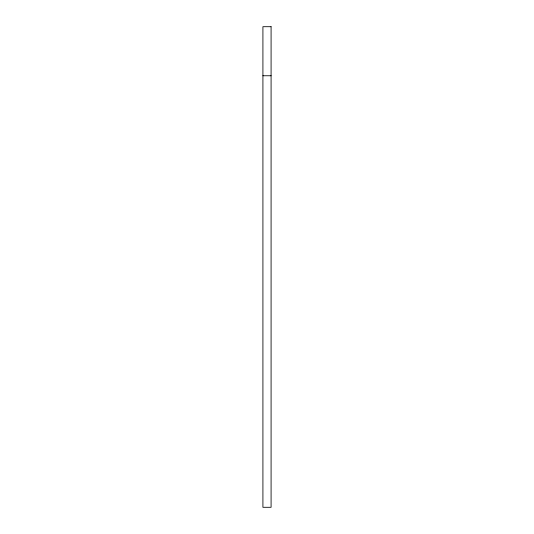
<?xml version="1.0" encoding="UTF-8"?>
<svg xmlns="http://www.w3.org/2000/svg" width="534" height="534" viewBox="0 0 534 534"><rect width="100%" height="100%" fill="white"/><g stroke="black" fill="none" stroke-linecap="round" stroke-linejoin="round"><path stroke-width="0.8" d="M262.915 75.755L271.085 75.755M271.085 26.7L262.915 26.7L262.915 507.3L271.085 507.3L271.085 26.7"/></g></svg>
